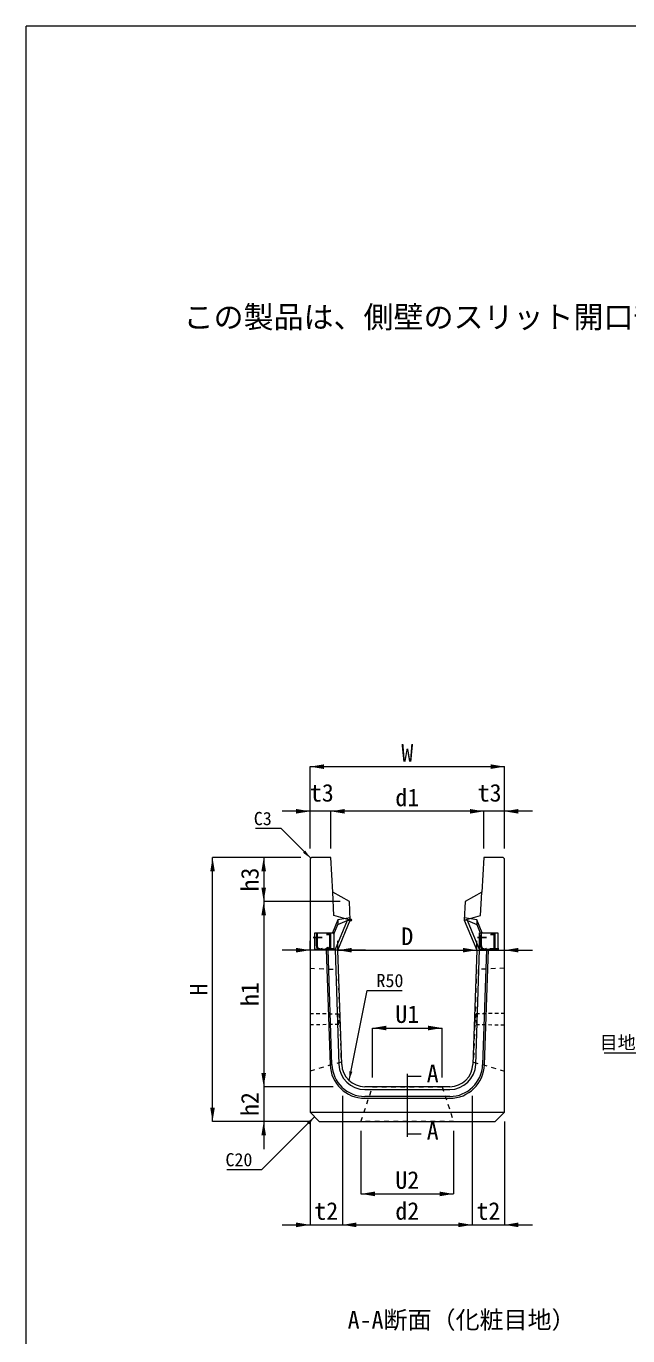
# Model space of a CAD drawing. Units: millimetres, scale not verified. Extents: x 182764 to 192524, y 28271 to 33871.
# Drawn here: x 182764 to 184062, y 31042 to 33871 of the extents above; entities that cross this region are included whole.
import ezdxf
from ezdxf.enums import TextEntityAlignment as Align

# ---------------------------------------------------------------- set-up
doc = ezdxf.new("R2010")
doc.units = ezdxf.units.MM
doc.header["$LTSCALE"] = 10
doc.header["$PDMODE"] = 32
doc.header["$PDSIZE"] = 5
for name, pattern in [('DASHED', [7.5, 6, -1.5]), ('USER1', [28.575, 19.05, -3.175, 3.175, -3.175]), ('USER2', [1.35, 0.75, -0.6]), ('USER3', [2, 1, -1])]:
    doc.linetypes.add(name, pattern=pattern)
for name, color, linetype, lineweight in [('0_2', 7, 'Continuous', 20), ('KIJUN', 7, 'Continuous', 5), ('SUNPO', 3, 'Continuous', 9), ('SUNPO_S10', 3, 'Continuous', 9), ('TITLE', 7, 'Continuous', 18), ('寸法線', 7, 'Continuous', 9), ('本体', 7, 'USER3', 9), ('枠', 5, 'Continuous', 5), ('補助線', 8, 'USER1', 9)]:
    doc.layers.add(name, color=color, linetype=linetype, lineweight=lineweight)
doc.layers.add('図枠', color=7, linetype='Continuous')
doc.styles.add('ＭＳ ゴシック', font='')
doc.styles.get('ＭＳ ゴシック').set_extended_font_data('MS Gothic')

# ---------------------------------------------------------------- blocks, each defined once
blk = doc.blocks.new('filled_arrow')
at = {"color": 0, "linetype": 'Continuous', "lineweight": -2}
blk.add_solid([(7.5, 1.25), (0, 0), (7.5, -1.25)], dxfattribs=at)

msp = doc.modelspace()

# ---------------------------------------------------------------- linework, layer by layer
at = {"layer": '0_2', "linetype": 'USER3', "lineweight": 9}
for p, q in [((183376.39, 31836.07), (183436.8, 31833.09)), ((183436.8, 31833.09), (183443.58, 31633.2)), ((183735.97, 31833.09), (183729.19, 31633.2)), ((183796.39, 31836.07), (183735.97, 31833.09)), ((183443.58, 31633.2), (183376.39, 31613.68)), ((183729.19, 31633.2), (183796.39, 31613.68))]:
    msp.add_line(p, q, dxfattribs=at)
at = {"layer": 'KIJUN', "color": 5}
for p, q in [((183463.14, 31944.93), (183436.51, 31940.36)), ((183736.27, 31940.36), (183709.64, 31944.93)), ((183436.51, 31940.36), (183424.93, 31912.49)), ((183427.97, 31909.38), (183436.69, 31930.36)), ((183456.39, 31938.7), (183430.35, 31876)), ((183436.51, 31940.36), (183436.63, 31930.24)), ((183436.69, 31930.36), (183456.39, 31938.7)), ((183456.39, 31938.7), (183463.39, 31939.9)), ((183716.38, 31938.7), (183709.39, 31939.9)), ((183742.43, 31876), (183716.38, 31938.7)), ((183716.38, 31938.7), (183736.14, 31930.24)), ((183736.27, 31940.36), (183736.14, 31930.24)), ((183736.14, 31930.24), (183743.51, 31912.49)), ((183747.84, 31912.49), (183736.27, 31940.36)), ((183411.32, 31876.38), (183419.76, 31627.36)), ((183423.76, 31627.49), (183415.32, 31876.38)), ((183430.35, 31876), (183438.75, 31628)), ((183734.02, 31628), (183742.43, 31876)), ((183757.45, 31876.38), (183749.01, 31627.49)), ((183753.01, 31627.36), (183761.45, 31876.38)), ((183494.72, 31573.9), (183678.05, 31573.9)), ((183678.05, 31558.9), (183494.72, 31558.9)), ((183494.72, 31554.9), (183678.05, 31554.9))]:
    msp.add_line(p, q, dxfattribs=at)
at = {"layer": 'KIJUN', "lineweight": 20}
msp.add_line((183678.05, 31579.9), (183494.72, 31579.9), dxfattribs=at)
at = {"layer": 'KIJUN', "lineweight": 13}
msp.add_line((183376.39, 31524.9), (183796.39, 31524.9), dxfattribs=at)
at = {"layer": 'KIJUN', "lineweight": 20}
for points in [[(183461.39, 31979.9), (183425.39, 31999.9), (183421.39, 32074.9), (183379.39, 32074.9), (183376.39, 32071.9), (183376.39, 31524.9), (183396.39, 31504.9), (183776.39, 31504.9), (183796.39, 31524.9), (183796.39, 32071.9), (183793.39, 32074.9), (183751.39, 32074.9), (183747.39, 31999.9), (183711.39, 31979.9), (183709.39, 31939.9), (183736.39, 31874.9), (183728.02, 31628.2)], [(183444.75, 31628.2), (183436.39, 31874.9), (183463.39, 31939.9), (183461.39, 31979.9)]]:
    msp.add_lwpolyline(points, dxfattribs=at)
at = {"layer": 'KIJUN', "linetype": 'DASHED', "lineweight": 13}
for points in [[(183463.39, 31939.9), (183428.05, 31949.9), (183425.39, 31999.9)], [(183709.39, 31939.9), (183744.72, 31949.9), (183747.39, 31999.9)]]:
    msp.add_lwpolyline(points, dxfattribs=at)
at = {"layer": 'KIJUN', "linetype": 'USER2', "lineweight": 9}
for points in [[(183376.39, 31738.35), (183438.24, 31737.4), (183438.24, 31714.4), (183376.39, 31713.45)], [(183796.39, 31738.35), (183734.54, 31737.4), (183734.54, 31714.4), (183796.39, 31713.45)]]:
    msp.add_lwpolyline(points, dxfattribs=at)
at = {"layer": 'KIJUN', "color": 5}
for centre, radius, start, end in [((183494.72, 31629.9), 75, 181.94149, 270), ((183494.72, 31629.9), 71, 181.94149, 270), ((183494.72, 31629.9), 56, 181.94149, 270), ((183678.05, 31629.9), 56, 270, 358.05851), ((183678.05, 31629.9), 71, 270, 358.05851), ((183678.05, 31629.9), 75, 270, 358.05851)]:
    msp.add_arc(centre, radius, start, end, dxfattribs=at)
at = {"layer": 'KIJUN', "lineweight": 20}
for centre, start, end in [((183494.72, 31629.9), 181.94149, 270), ((183678.05, 31629.9), 270, 358.05851)]:
    msp.add_arc(centre, 50, start, end, dxfattribs=at)
at = {"layer": 'KIJUN', "color": 5}
for p in [(183463.39, 31939.9), (183463.39, 31939.9), (183415.24, 31878.74)]:
    msp.add_point(p, dxfattribs=at)
at = {"layer": 'SUNPO'}
for p, q in [((183376.39, 32271.36), (183796.39, 32271.36)), ((183376.39, 32094.9), (183376.39, 32271.36)), ((183796.39, 32094.9), (183796.39, 32271.36)), ((183481.39, 32174.9), (183316.39, 32174.9)), ((183376.39, 32094.9), (183376.39, 32174.9)), ((183751.39, 32174.9), (183421.39, 32174.9)), ((183421.39, 32094.9), (183421.39, 32174.9)), ((183421.39, 32094.9), (183421.39, 32174.9)), ((183856.39, 32174.9), (183691.39, 32174.9)), ((183751.39, 32094.9), (183751.39, 32174.9)), ((183751.39, 32094.9), (183751.39, 32174.9)), ((183796.39, 32094.9), (183796.39, 32174.9)), ((183165.97, 31504.9), (183165.97, 32074.9)), ((183356.39, 32074.9), (183165.97, 32074.9)), ((183276.39, 32074.9), (183276.39, 31979.9)), ((183356.39, 32074.9), (183276.39, 32074.9)), ((183441.39, 31979.9), (183276.39, 31979.9)), ((183276.39, 31979.9), (183276.39, 31579.9)), ((183441.39, 31979.9), (183276.39, 31979.9)), ((183376.39, 31874.9), (183376.39, 31894.9)), ((183436.39, 31874.9), (183436.39, 31894.9)), ((183436.39, 31874.9), (183436.39, 31894.9)), ((183736.39, 31874.9), (183736.39, 31894.9)), ((183736.39, 31874.9), (183736.39, 31894.9)), ((183796.39, 31874.9), (183796.39, 31894.9)), ((183496.39, 31874.9), (183316.39, 31874.9)), ((183436.39, 31874.9), (183736.39, 31874.9)), ((183676.39, 31874.9), (183856.39, 31874.9)), ((183511.39, 31706.7), (183661.39, 31706.7)), ((183511.39, 31599.9), (183511.39, 31706.7)), ((183661.39, 31599.9), (183661.39, 31706.7)), ((183276.39, 31639.9), (183276.39, 31444.9)), ((183426.39, 31579.9), (183276.39, 31579.9)), ((183426.39, 31579.9), (183276.39, 31579.9)), ((183446.39, 31559.9), (183446.39, 31281.49)), ((183446.39, 31559.9), (183446.39, 31281.49)), ((183726.39, 31559.9), (183726.39, 31281.49)), ((183726.39, 31559.9), (183726.39, 31281.49)), ((183376.39, 31504.9), (183165.97, 31504.9)), ((183376.39, 31504.9), (183276.39, 31504.9)), ((183376.39, 31504.9), (183376.39, 31281.49)), ((183796.39, 31504.9), (183796.39, 31281.49)), ((183486.39, 31484.9), (183486.39, 31348.35)), ((183686.39, 31484.9), (183686.39, 31348.35)), ((183486.39, 31348.35), (183686.39, 31348.35)), ((183316.39, 31281.49), (183506.39, 31281.49)), ((183446.39, 31281.49), (183726.39, 31281.49)), ((183666.39, 31281.49), (183856.39, 31281.49))]:
    msp.add_line(p, q, dxfattribs=at)
for points in [[(183377.89, 32073.4), (183313.77, 32137.52), (183258.59, 32137.52)], [(183460.6, 31593.35), (183499.86, 31787.5), (183574.99, 31787.5)], [(184230.53, 31744.57), (184138.14, 31652.18), (184011.09, 31652.18)]]:
    msp.add_lwpolyline(points, dxfattribs=at)
at = {"layer": 'SUNPO_S10'}
msp.add_lwpolyline([(183386.39, 31514.9), (183271.98, 31400.5), (183196.55, 31400.5)], dxfattribs=at)
at = {"layer": '寸法線', "linetype": 'USER1'}
msp.add_line((183586.39, 31607.4), (183586.39, 31471.81), dxfattribs=at)
at = {"layer": '寸法線'}
for p, q in [((183586.39, 31602.4), (183616.39, 31602.4)), ((183586.39, 31478.44), (183616.39, 31478.44))]:
    msp.add_line(p, q, dxfattribs=at)
at = {"layer": '本体'}
msp.add_lwpolyline([(183511.39, 31579.9), (183661.39, 31579.9), (183686.39, 31504.9), (183486.39, 31504.9)], close=True, dxfattribs=at)
at = {"layer": '枠', "lineweight": 20}
for p in [(186623.76, 33870.97), (182763.76, 28270.97)]:
    msp.add_line(p, (182763.76, 33870.97), dxfattribs=at)
at = {"layer": '補助線', "linetype": 'Continuous', "lineweight": 13}
for points in [[(183386.86, 31912.49), (183427.97, 31912.49), (183427.97, 31876.38), (183386.86, 31876.38)], [(183742.55, 31912.49), (183781.65, 31912.49), (183781.65, 31876.38), (183742.55, 31876.38)]]:
    msp.add_lwpolyline(points, close=True, dxfattribs=at)

# ---------------------------------------------------------------- block references
at = {"layer": 'SUNPO', "xscale": 4, "yscale": 4}
for p in [(183376.39, 32271.36), (183421.39, 32174.9), (183421.39, 32174.9), (183796.39, 32174.9), (183436.39, 31874.9), (183436.39, 31874.9), (183796.39, 31874.9), (183511.39, 31706.7), (183486.39, 31348.35), (183446.39, 31281.49), (183446.39, 31281.49), (183796.39, 31281.49)]:
    msp.add_blockref('filled_arrow', p, dxfattribs=at)
at = {"layer": 'SUNPO'}
for p, xscale, yscale, rotation in [((183796.39, 32271.36), 4, 4, 180), ((183376.39, 32174.9), 4, 4, 180), ((183751.39, 32174.9), 4, 4, 180), ((183751.39, 32174.9), 4, 4, 180), ((183377.89, 32073.4), 2.67, 2.67, 135), ((183165.97, 32074.9), 4, 4, 270), ((183276.39, 32074.9), 4, 4, 270), ((183276.39, 31979.9), 4, 4, 90), ((183276.39, 31979.9), 4, 4, 270), ((183376.39, 31874.9), 4, 4, 180), ((183736.39, 31874.9), 4, 4, 180), ((183736.39, 31874.9), 4, 4, 180), ((183661.39, 31706.7), 4, 4, 180), ((183276.39, 31579.9), 4, 4, 90), ((183276.39, 31579.9), 4, 4, 90), ((183460.6, 31593.35), 2.67, 2.67, 78.6), ((183165.97, 31504.9), 4, 4, 90), ((183276.39, 31504.9), 4, 4, 270), ((183686.39, 31348.35), 4, 4, 180), ((183376.39, 31281.49), 4, 4, 180), ((183726.39, 31281.49), 4, 4, 180), ((183726.39, 31281.49), 4, 4, 180)]:
    msp.add_blockref('filled_arrow', p, dxfattribs=dict(at, xscale=xscale, yscale=yscale, rotation=rotation))
at = {"layer": 'SUNPO_S10', "xscale": 2.67, "yscale": 2.67, "rotation": 225}
msp.add_blockref('filled_arrow', (183386.39, 31514.9), dxfattribs=at)

# ---------------------------------------------------------------- texts
at = {"layer": 'SUNPO', "style": 'ＭＳ ゴシック'}
for s, p in [('W', (183586.39, 32301.36)), ('t3', (183401.89, 32214.9)), ('d1', (183586.39, 32204.9)), ('t3', (183764, 32214.9)), ('D', (183586.39, 31904.9)), ('t1', (183406.3, 31894.9)), ('t1', (183760.76, 31894.9)), ('U1', (183586.39, 31736.7)), ('U2', (183586.39, 31378.35)), ('t2', (183411.39, 31311.49)), ('d2', (183586.39, 31311.49)), ('t2', (183761.39, 31311.49))]:
    msp.add_text(s, height=37.98, dxfattribs=at).set_placement(p, align=Align.MIDDLE_CENTER)
for s, p in [('C3', (183293.77, 32173.52)), ('目地部', (184118.14, 31689.7))]:
    msp.add_text(s, height=28.48, dxfattribs=at).set_placement(p, align=Align.TOP_RIGHT)
for s, p in [('h3', (183246.39, 32027.4)), ('H', (183135.97, 31789.9)), ('h1', (183246.39, 31779.9)), ('h2', (183246.39, 31542.4))]:
    msp.add_text(s, height=37.98, rotation=90, dxfattribs=at).set_placement(p, align=Align.MIDDLE_CENTER)
msp.add_text('R50', height=28.48, dxfattribs=at).set_placement((183519.86, 31823.5), align=Align.TOP_LEFT)
for p in [(183628.26, 31608.36), (183628.26, 31484.4)]:
    msp.add_text('A', height=37.98, dxfattribs=at).set_placement(p, align=Align.MIDDLE_LEFT)
at = {"layer": 'SUNPO_S10', "style": 'ＭＳ ゴシック'}
msp.add_text('C20', height=28.48, dxfattribs=at).set_placement((183251.98, 31436.5), align=Align.TOP_RIGHT)
at = {"layer": 'TITLE', "style": 'ＭＳ ゴシック'}
msp.add_text('A-A断面（化粧目地）', height=37.98, dxfattribs=at).set_placement((183703.58, 31095.28), align=Align.TOP_CENTER)
at = {"layer": '図枠', "style": 'ＭＳ ゴシック'}
msp.add_text('この製品は、側壁のスリット開口部と底版開口部より雨水を効率よく浸透させることができる浸透側溝です。', height=47.47, dxfattribs=at).set_placement((183103.4, 33242.66), align=Align.MIDDLE_LEFT)

doc.saveas('drawing.dxf')
